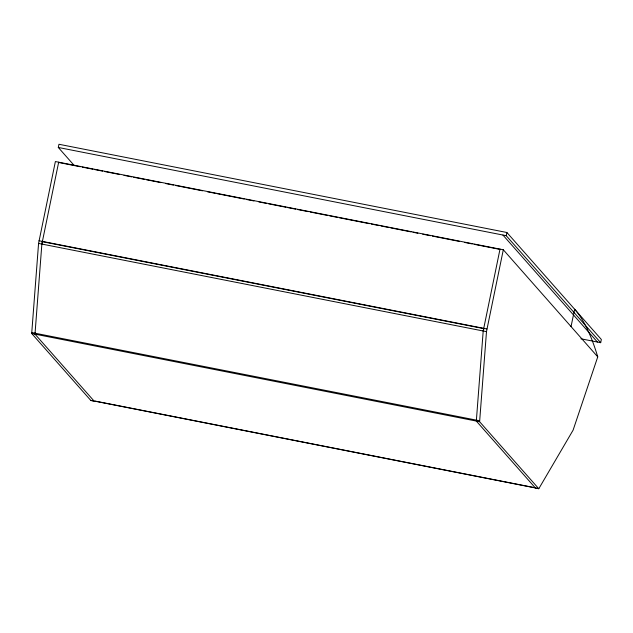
<?xml version="1.0" encoding="UTF-8"?>
<svg xmlns="http://www.w3.org/2000/svg" width="633" height="633" viewBox="0 0 633 633"><rect width="100%" height="100%" fill="white"/><g stroke="black" fill="none" stroke-linecap="round" stroke-linejoin="round"><path stroke-width="0.95" d="M58.671 162.19L41.865 244.069L34.989 334.145L94.159 401.156L90.867 400.507L31.697 333.496L38.573 243.42L55.38 161.542L503.306 249.766L597.75 356.862L573.094 430.155L538.786 488.731L535.494 488.083L476.325 421.072L483.201 330.988L500.015 249.117L500.331 249.481L474.141 244.322M42.443 243.681L42.276 241.371M538.786 488.731L479.616 421.72L486.492 331.637L503.306 249.766M73.934 165.173L58.299 147.465L58.964 144.269L506.883 232.493L601.35 339.486L600.685 342.682L580.928 338.79M34.989 334.145L35.329 332.499M600.685 342.682L506.218 235.69L506.883 232.493M571.045 326.573L574.637 309.228A2294.039 258.747 -78.9 0 1 585.169 324.879L587.115 328.733A2294.039 258.747 -78.9 0 1 597.75 356.862M41.865 244.069L42.593 241.727L483.936 328.654L483.201 330.988M58.299 147.465L506.218 235.69M58.988 162.554L80.328 166.756M82.274 167.136L92.94 169.24M94.879 169.62L102.641 171.147M104.58 171.527L119.131 174.399M123.981 175.349L131.735 176.884M133.682 177.264L144.348 179.361M146.286 179.748L160.837 182.613M165.688 183.57L173.45 185.097M175.388 185.477L202.544 190.826M207.395 191.783L215.157 193.31M217.095 193.69L244.259 199.039M246.197 199.427L253.952 200.954M258.802 201.911L266.564 203.438M268.503 203.818L285.966 207.26M287.904 207.64L295.666 209.167M297.605 209.547L308.271 211.651M310.217 212.031L327.672 215.473M329.611 215.853L337.373 217.38M339.312 217.768L369.379 223.686M371.326 224.066L379.08 225.601M381.019 225.981L388.781 227.508M390.719 227.888L411.094 231.9M413.033 232.287L417.883 233.237M422.733 234.194L430.487 235.721M432.434 236.101L459.59 241.458M464.44 242.407L472.202 243.934M38.985 240.722L486.912 328.946M38.573 243.42L486.492 331.637M31.65 332.539L479.569 420.763M31.697 333.496L479.616 421.72M95.179 401.093L535.55 487.829M90.741 400.373L538.667 488.597M502.926 235.041L597.394 342.034"/></g></svg>
